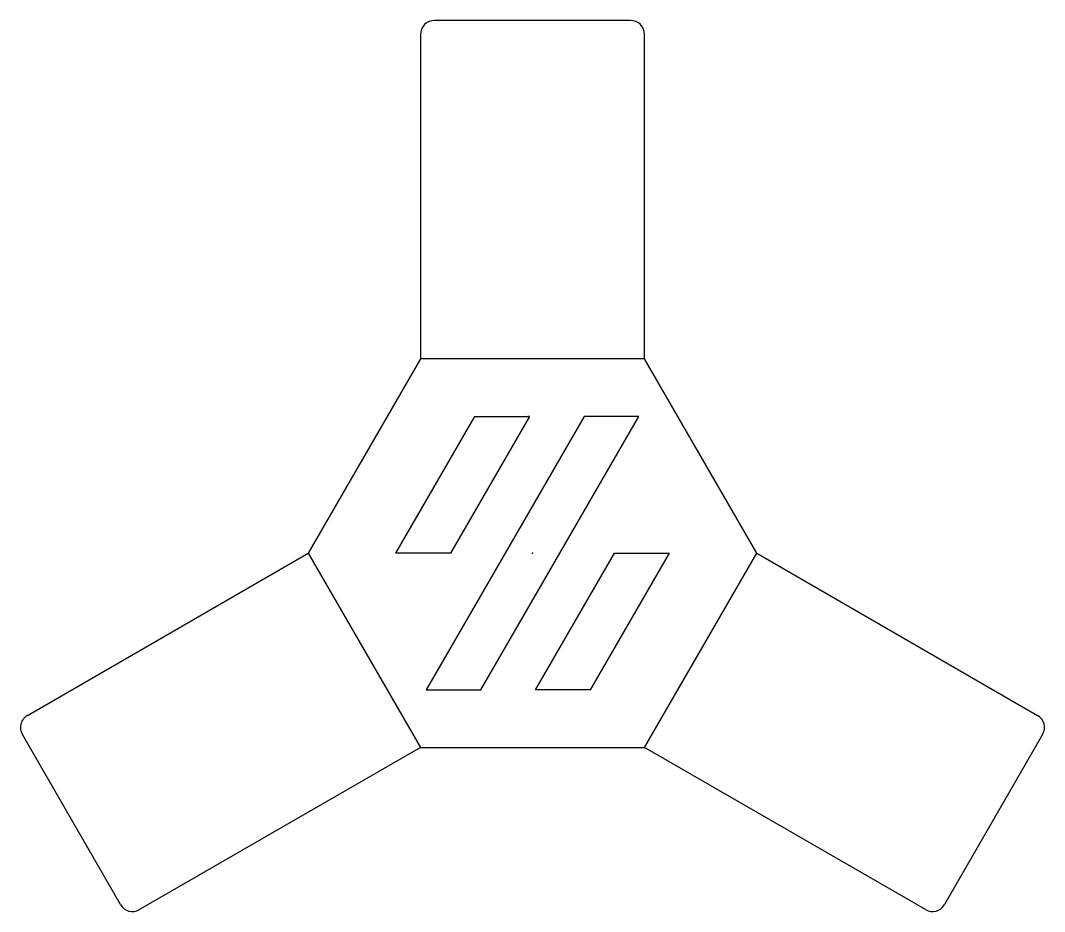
# Model space of a CAD drawing. Header units: millimetres. Extents: x -36.5 to 36.5, y -47 to 16.6.
import ezdxf

# ---------------------------------------------------------------- set-up
doc = ezdxf.new("R2010")
doc.units = ezdxf.units.MM
doc.layers.get('0').update_dxf_attribs({"linetype": 'CONTINUOUS'})

msp = doc.modelspace()

# ---------------------------------------------------------------- linework, layer by layer
for p, q in [((8, -7.544), (-8, -7.544)), ((-0.221, -11.65), (-0.344, -11.65)), ((-36.043, -32.972), (-16, -21.4)), ((16, -21.4), (36.043, -32.972)), ((-29.409, -46.462), (-36.409, -34.338)), ((36.409, -34.338), (29.409, -46.462)), ((-8, -35.256), (-28.043, -46.828)), ((28.043, -46.828), (8, -35.256))]:
    msp.add_line(p, q)
msp.add_lwpolyline([(16, -21.4), (8, -7.544), (8, 15.6, 0.414214), (7, 16.6), (-7, 16.6, 0.414214), (-8, 15.6), (-8, -7.544), (-16, -21.4), (-8, -35.256), (8, -35.256)], format="xyb", close=True)
for points in [[(-0.221, -11.65), (-5.85, -21.4), (-9.75, -21.4), (-4.121, -11.65)], [(3.679, -11.65), (-7.579, -31.15), (-3.679, -31.15), (7.579, -11.65)], [(0.221, -31.15), (5.85, -21.4), (9.75, -21.4), (4.121, -31.15)]]:
    msp.add_lwpolyline(points, close=True)
for centre, start, end in [((-35.543, -33.838), 120, 210), ((35.543, -33.838), -30, 60), ((-28.543, -45.962), 210, 300), ((28.543, -45.962), 240, 330)]:
    msp.add_arc(centre, 1, start, end)
msp.add_point((0, -21.4))
msp.add_point((0, -21.4))
msp.add_point((0, -21.4))

doc.saveas('drawing.dxf')
